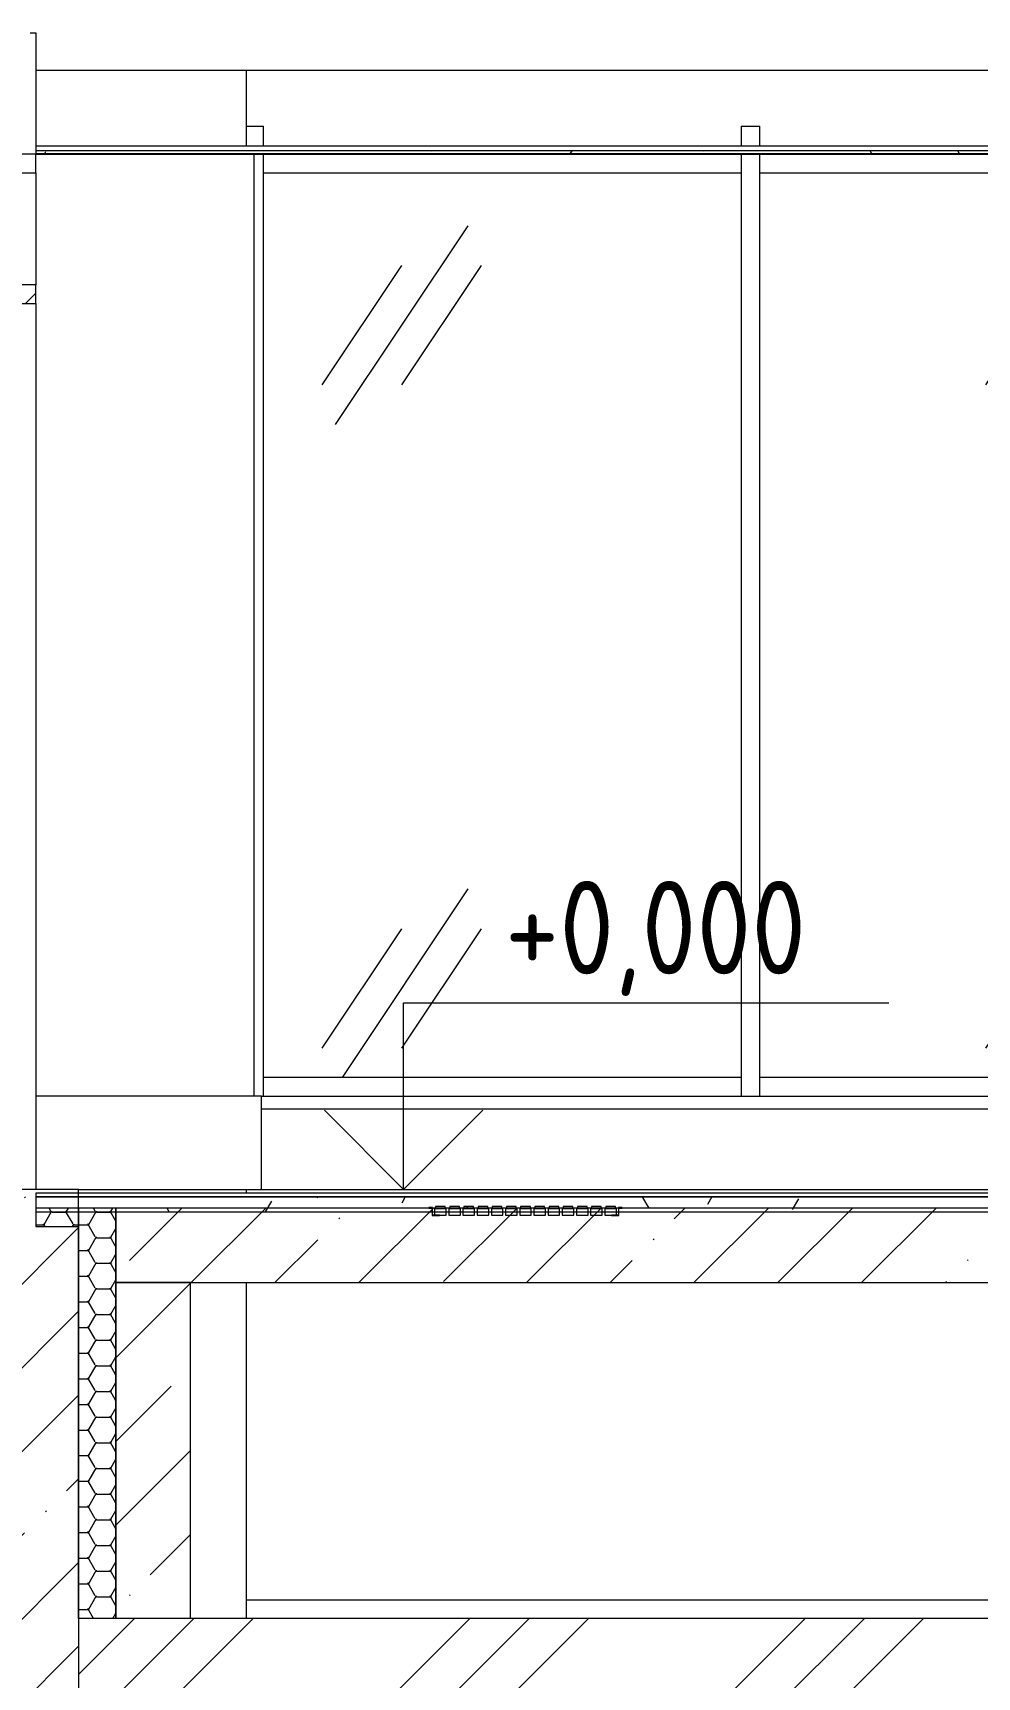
# Model space of a CAD drawing. Header units: millimetres. Extents: x -515342 to 330399, y -224905 to 507333.
# Drawn here: x 263837 to 266367, y 86724 to 91131 of the extents above; entities that cross this region are included whole.
import ezdxf

# ---------------------------------------------------------------- set-up
doc = ezdxf.new("R2010")
doc.units = ezdxf.units.MM
doc.layers.get('0').update_dxf_attribs({"lineweight": 0})
for name, color, linetype, lineweight in [('Аннотация', 7, 'Continuous', 0), ('Витраж', 7, 'Continuous', 0), ('Лестницы', 7, 'Continuous', 0), ('Линии', 7, 'Continuous', 0), ('Обобщенные модели', 7, 'Continuous', 0), ('Отметки', 7, 'Continuous', 0), ('Панели витража', 7, 'Continuous', 0), ('Перекрытие', 7, 'Continuous', 0), ('Стены внутренние', 7, 'Continuous', 0), ('Стены наружные', 7, 'Continuous', 0), ('Стены несущие', 7, 'Continuous', 0), ('Узлы', 7, 'Continuous', 0)]:
    doc.layers.add(name, color=color, linetype=linetype, lineweight=lineweight)
doc.styles.add('GOST Common_1', font='', dxfattribs={"width": 0.9, "height": 250})
doc.styles.get('GOST Common_1').set_extended_font_data('GOST Common')
pattern_1 = [(45, (-6322.6, 7579.1), (-224.5064, 224.5064), []), (45, (-6098.08, 7579.1), (-224.5064, 224.5064), [396.875, -79.375, 3.353, -76.022])]
pattern_2 = [(0, (-6322.59, 7579.1), (406.4, 101.6), [33.528, -271.272, 33.528, -271.272, -1625.6]), (0, (-6322.59, 7579.1), (406.4, 101.6), [-609.6, 33.528, -576.072, 33.528, -271.272, -711.2]), (0, (-6322.59, 7579.1), (406.4, 101.6), [-1524, 33.528, -169.672, 33.528, -474.472]), (120, (-6170.19, 7629.9), (-291.1882, 301.1527), [33.528, -271.272, 33.528, -271.272, -1625.6]), (120, (-6170.19, 7629.9), (-291.1882, 301.1527), [-609.6, 33.528, -576.072, 33.528, -271.272, -711.2]), (120, (-6170.19, 7629.9), (-291.1882, 301.1527), [-1524, 33.528, -169.672, 33.528, -474.472]), (240, (-6119.39, 7833.1), (-115.2118, -402.7527), [33.528, -271.272, 33.528, -271.272, -1625.6]), (240, (-6119.39, 7833.1), (-115.2118, -402.7527), [-609.6, 33.528, -576.072, 33.528, -271.272, -711.2]), (240, (-6119.39, 7833.1), (-115.2118, -402.7527), [-1524, 33.528, -169.672, 33.528, -474.472])]
pattern_3 = [(0, (-6322.586, 7579.1), (59.531, 34.37), [39.687, -79.375]), (120, (-6322.586, 7579.1), (-59.53079, 34.37036), [39.688, -79.375]), (60, (-6322.586, 7579.1), (0.00021, 68.74036), [0, -79.375, 39.687, 0])]
pattern_4 = [(45, (-6322.59, 7579.1), (-106.066, 106.066), [])]
pattern_5 = [(236.31, (-5255.8, 8823.7), (-1777.996, -3556.002), [641.07, -5769.6]), (236.31, (-5220.23, 8717), (-1777.996, -3556.002), [384.64, -6026.03]), (236.31, (-5433.6, 8717), (-1777.996, -3556.002), [384.64, -6026.03])]
pattern_6 = [(45, (-6322.6, 7579.1), (-381.66, 381.66), []), (45, (-6187.65, 7579.1), (0, 763.322), []), (45, (-6457.5, 7579.1), (0, 763.322), [])]
pattern_7 = [(45, (-6322.59, 7579.1), (-106.066, 106.066), []), (135, (-6322.59, 7579.1), (-106.066, -106.066), [])]

# ---------------------------------------------------------------- blocks, each defined once
blk = doc.blocks.new('Прямоугольный импост - АР_Импост_50х160 _вертикальный импост витража_-9630963-О_АР_П_Разрез 2-2')
at = {"layer": 'Витраж'}
for p, q in [((2325.1, 1150), (2325.1, 0)), ((2485.1, 1150), (2485.1, 0))]:
    blk.add_line(p, q, dxfattribs=at)
blk = doc.blocks.new('Прямоугольный импост - АР_Импост_50х140 _горизонтальный импост витража_-10100143-О_АР_П_Разрез 2-2')
at = {"layer": 'Витраж'}
h = blk.add_hatch(dxfattribs=at)
h.set_pattern_fill('FP_40', color=256, style=0, pattern_type=2)
h.set_pattern_definition(pattern_4)
h.paths.add_polyline_path([(2472.9, 2375), (2485.1, 2375), (2485.1, 2425), (2345.1, 2425), (2345.1, 2375), (2365.8, 2375)])
at = {"layer": 'Витраж', "lineweight": 18}
for p, q in [((2485.1, 2425), (2345.1, 2425)), ((2345.1, 2425), (2345.1, 2375)), ((2485.1, 2375), (2485.1, 2425)), ((2345.1, 2375), (2485.1, 2375))]:
    blk.add_line(p, q, dxfattribs=at)
blk = doc.blocks.new('Прямоугольный импост - АР_Импост_50х160 _вертикальный импост витража_-10100017-О_АР_П_Разрез 2-2')
at = {"layer": 'Витраж'}
for p, q in [((2325.1, 2750), (2325.1, 2400)), ((2485.1, 2725), (2485.1, 2425))]:
    blk.add_line(p, q, dxfattribs=at)
blk = doc.blocks.new('Прямоугольный импост - АР_Импост_50х160 _вертикальный импост витража_-9630967-О_АР_П_Разрез 2-2')
at = {"layer": 'Витраж'}
for p, q in [((2325.1, 2400), (2325.1, 1150)), ((2485.1, 2375), (2485.1, 1150))]:
    blk.add_line(p, q, dxfattribs=at)
blk = doc.blocks.new('Прямоугольный импост - АР_Импост_50х100 _импост витража_-10132519-О_АР_П_Разрез 2-2')
at = {"layer": 'Витраж'}
for p, q in [((4425, 2725), (4425, 2775)), ((5525, 2775), (5525, 2725)), ((4425, 2725), (5525, 2725))]:
    blk.add_line(p, q, dxfattribs=at)
blk = doc.blocks.new('Прямоугольный импост - АР_Импост_50х100 _импост витража_-9956763-О_АР_П_Разрез 2-2')
at = {"layer": 'Витраж'}
for p, q in [((4375, 275), (4375, 250)), ((4425, 250), (4425, 275))]:
    blk.add_line(p, q, dxfattribs=at)
blk = doc.blocks.new('Прямоугольный импост - АР_Импост_50х100 _импост витража_-10127287-О_АР_П_Разрез 2-2')
at = {"layer": 'Витраж'}
for p, q in [((4375, 2850), (4425, 2850)), ((4375, 2850), (4375, 2796.5)), ((4425, 2796.5), (4425, 2850)), ((4375, 2775), (4375, 2750)), ((4425, 2750), (4425, 2775))]:
    blk.add_line(p, q, dxfattribs=at)
blk = doc.blocks.new('Прямоугольный импост - АР_Импост_50х100 _импост витража_-10132542-О_АР_П_Разрез 2-2')
at = {"layer": 'Витраж'}
for p, q in [((3095, 2725), (3095, 2775)), ((4375, 2775), (4375, 2725)), ((3095, 2725), (4375, 2725))]:
    blk.add_line(p, q, dxfattribs=at)
blk = doc.blocks.new('Прямоугольный импост - АР_Импост_50х100 _импост витража_-V237-О_АР_П_Разрез 2-2')
at = {"layer": 'Витраж'}
blk.add_line((5575, 250), (5575, 275), dxfattribs=at)
blk = doc.blocks.new('Прямоугольный импост - АР_Импост_50х100 _импост витража_-V239-О_АР_П_Разрез 2-2')
at = {"layer": 'Витраж'}
for p, q in [((3050, 2850), (3095, 2850)), ((3095, 2796.5), (3095, 2850)), ((3095, 2750), (3095, 2775))]:
    blk.add_line(p, q, dxfattribs=at)
blk = doc.blocks.new('Системная панель - АР_ПанельВитража__Cтекло_СМ4-10132545-О_АР_П_Разрез 2-2')
at = {"layer": 'Панели витража'}
h = blk.add_hatch(dxfattribs=at)
h.set_pattern_fill('FP_44', color=256, style=0, pattern_type=2)
h.set_pattern_definition(pattern_5)
h.paths.add_polyline_path([(4079.8, 300), (4375, 300), (4375, 2725), (3095, 2725), (3095, 300), (3651.3, 300)])
blk = doc.blocks.new('Системная панель - АР_ПанельВитража__Cтекло_СМ4-10132525-О_АР_П_Разрез 2-2')
at = {"layer": 'Панели витража'}
h = blk.add_hatch(dxfattribs=at)
h.set_pattern_fill('FP_44', color=256, style=0, pattern_type=2)
h.set_pattern_definition(pattern_5)
h.paths.add_polyline_path([(4425, 300), (5370, 300), (5370, 650), (5090, 650.7), (5090, 690), (5370, 690), (5370, 850), (5088.3, 850.7), (5075, 857.4), (5075, 858.8), (5070.3, 868), (5071.7, 865.8), (5072.3, 866.5), (5072.7, 867.6), (5073.3, 868), (5071.5, 870.3), (5073.5, 872.3), (5073.5, 873.7), (5072.5, 874.5), (5071.6, 874.8), (5070.8, 875.2), (5073.5, 879.1), (5081.1, 887.2), (5085.8, 888.4), (5090, 889.3), (5090, 890), (5370, 890), (5370, 1150), (5358.2, 1150.7), (5344.9, 1157.4), (5345, 1158.8), (5340.3, 1168), (5341.7, 1165.8), (5342.3, 1166.5), (5342.7, 1167.6), (5343.2, 1168), (5341.5, 1170.3), (5343.5, 1172.3), (5343.4, 1173.7), (5342.4, 1174.5), (5341.6, 1174.8), (5340.7, 1175.2), (5343.5, 1179.1), (5351.1, 1187.2), (5355.8, 1188.4), (5359.9, 1189.3), (5359.9, 1190), (5525, 1190), (5525, 2725), (4425, 2725), (4425, 539.7)])
h.paths.add_polyline_path([(5410, 300), (5435, 300), (5435, 650), (5410, 650), (5410, 355.5)])
h.paths.add_polyline_path([(5445, 300), (5520, 300), (5520, 650), (5445, 650), (5445, 355.5)])
h.paths.add_polyline_path([(5410, 690), (5435, 690), (5435, 850), (5410, 849.7), (5410, 724)])
h.paths.add_polyline_path([(5445, 690), (5520, 690), (5520, 850), (5445, 850), (5445, 724)])
h.paths.add_polyline_path([(5390, 783.3), (5394.3, 785.3), (5385.7, 784.9), (5387.7, 783.7)])
h.paths.add_polyline_path([(5520, 890), (5520, 1150), (5445, 1150), (5445, 890), (5472.5, 890)])
h.paths.add_polyline_path([(5435, 890), (5435, 1150), (5410, 1150), (5410, 890), (5430, 890)])
blk = doc.blocks.new('Прямоугольный импост - АР_Импост_50х100 _импост витража_-V243-О_АР_П_Разрез 2-2')
at = {"layer": 'Витраж'}
for p, q in [((3095, 250), (3095, 300)), ((4375, 300), (3095, 300)), ((4375, 300), (4375, 250))]:
    blk.add_line(p, q, dxfattribs=at)
blk = doc.blocks.new('Прямоугольный импост - АР_Импост_50х100 _импост витража_-V244-О_АР_П_Разрез 2-2')
at = {"layer": 'Витраж'}
for p, q in [((4425, 250), (4425, 300)), ((5370, 300), (4425, 300)), ((5435, 300), (5409.8, 300)), ((5520, 300), (5444.8, 300))]:
    blk.add_line(p, q, dxfattribs=at)
blk = doc.blocks.new('Прямоугольный импост - АР_Импост_50х100 _импост витража_-10099509-О_АР_П_Разрез 2-2')
at = {"layer": 'Витраж'}
blk.add_line((3095, 275), (3095, 2750), dxfattribs=at)
blk = doc.blocks.new('Прямоугольный импост - АР_Импост_50х100 _импост витража_-V247-О_АР_П_Разрез 2-2')
at = {"layer": 'Витраж'}
for p, q in [((4375, 2750), (4375, 275)), ((4425, 275), (4425, 2750))]:
    blk.add_line(p, q, dxfattribs=at)
blk = doc.blocks.new('Прямоугольный импост - АР_Импост_50х140 _горизонтальный импост витража_-V250-О_АР_П_Разрез 2-2')
at = {"layer": 'Витраж'}
h = blk.add_hatch(dxfattribs=at)
h.set_pattern_fill('FP_40', color=256, style=0, pattern_type=2)
h.set_pattern_definition(pattern_4)
h.paths.add_polyline_path([(2365.8, 2725), (2485.1, 2725), (2485.1, 2775), (2345.1, 2775), (2345.1, 2725)])
at = {"layer": 'Витраж', "lineweight": 18}
for p, q in [((2485.1, 2775), (2345.1, 2775)), ((2345.1, 2775), (2345.1, 2725)), ((2485.1, 2725), (2485.1, 2775)), ((2345.1, 2725), (2485.1, 2725))]:
    blk.add_line(p, q, dxfattribs=at)
blk = doc.blocks.new('Прямоугольный импост - АР_Импост_50х160 _вертикальный импост витража_-10100019-О_АР_П_Разрез 2-2')
at = {"layer": 'Витраж'}
for p, q in [((2325.1, 3100), (2434.1, 3100)), ((2470.1, 3100), (2485.1, 3100)), ((2485.1, 3100), (2485.1, 2796.5)), ((2325.1, 3050), (2325.1, 2750))]:
    blk.add_line(p, q, dxfattribs=at)
blk = doc.blocks.new('СД_Люблино_Фасады_rvt-2-О_АР_П_Разрез 2-2')
at = {"layer": 'Лестницы'}
h = blk.add_hatch(dxfattribs=at)
h.set_pattern_fill('FP_38', color=256, style=0, pattern_type=2)
h.set_pattern_definition(pattern_2)
h.paths.add_polyline_path([(5700, -202.5), (5740, -202.5), (5740, -20), (2485.1, -20), (2485.1, -60), (5700, -60), (5700, -197.1)])
h = blk.add_hatch(dxfattribs=at)
h.set_pattern_fill('FP_37', color=256, style=0, pattern_type=2)
h.set_pattern_definition(pattern_1)
h.paths.add_polyline_path([(5700, -407.5), (5700, -50), (2700, -50), (2700, -250), (5356.3, -250), (5365.3, -254.1)])
at = {"layer": 'Перекрытие'}
h = blk.add_hatch(dxfattribs=at)
h.set_pattern_fill('FP_38', color=256, style=0, pattern_type=2)
h.set_pattern_definition(pattern_2)
h.paths.add_polyline_path([(7900, 2776), (7900, 2784), (2485.1, 2784), (2485.1, 2776), (7079.4, 2776)])
h = blk.add_hatch(dxfattribs=at)
h.set_pattern_fill('FP_42', color=256, style=0, pattern_type=2)
h.set_pattern_definition(pattern_3)
h.paths.add_polyline_path([(2485.1, -100), (2600, -100), (2600, -50), (2485.1, -50)])
at = {"layer": 'Стены внутренние'}
h = blk.add_hatch(dxfattribs=at)
h.set_pattern_fill('FP_37', color=256, style=0, pattern_type=2)
h.set_pattern_definition(pattern_1)
h.paths.add_polyline_path([(2600, -3570), (2600, 0), (2100, 0), (2100, -3570), (2356.8, -3570)])
h = blk.add_hatch(dxfattribs=at)
h.set_pattern_fill('FP_37', color=256, style=0, pattern_type=2)
h.set_pattern_definition(pattern_1)
h.paths.add_polyline_path([(2794.3, -1150), (2900, -1150), (2900, -250), (2700, -250), (2700, -1150)])
at = {"layer": 'Стены наружные'}
h = blk.add_hatch(dxfattribs=at)
h.set_pattern_fill('FP_42', color=256, style=0, pattern_type=2)
h.set_pattern_definition(pattern_3)
h.paths.add_polyline_path([(2600, -1150), (2700, -1150), (2700, -50), (2600, -50), (2600, -934)])
at = {"layer": 'Лестницы', "lineweight": 18}
for p, q in [((5750, -10), (2485.1, -10)), ((2485.1, -10), (2485.1, -20)), ((5740, -20), (2485.1, -20)), ((2485.1, -20), (2485.1, -60)), ((2485.1, -20), (5750, -20)), ((2485.1, -60), (5700, -60)), ((5700, -50), (2700, -50)), ((2700, -50), (2700, -250)), ((2700, -250), (5356.3, -250))]:
    blk.add_line(p, q, dxfattribs=at)
at = {"layer": 'Перекрытие', "lineweight": 18}
for p, q in [((7900, 2796.5), (2485.1, 2796.5)), ((2485.1, 2796.5), (2485.1, 2784)), ((7900, 2784), (2485.1, 2784)), ((7900, 2776), (2485.1, 2776)), ((2600, -50), (2485.1, -50)), ((2485.1, -50), (2485.1, -100)), ((2600, -100), (2600, -50)), ((2485.1, -100), (2600, -100))]:
    blk.add_line(p, q, dxfattribs=at)
at = {"layer": 'Перекрытие'}
for p, q in [((2485.1, 2784), (2485.1, 2776)), ((2485.1, 2776), (2485.1, 2775)), ((2485.1, 2775), (7900, 2775)), ((3090, 250), (5370, 250)), ((5370, 215), (3090, 215))]:
    blk.add_line(p, q, dxfattribs=at)
at = {"layer": 'Стены внутренние'}
for p, q in [((3070, 250), (3070, 2775)), ((3090, 250), (2485.1, 250)), ((3090, 0), (3090, 250)), ((5370, 215), (3090, 215)), ((2600, 0), (3090, 0)), ((3090, 0), (5370, 0)), ((3050, -1100), (7210.9, -1100))]:
    blk.add_line(p, q, dxfattribs=at)
at = {"layer": 'Стены наружные'}
for p, q in [((3050, 2796.5), (3050, 3000)), ((3050, -10), (3050, 0)), ((3050, -1150), (3050, -250))]:
    blk.add_line(p, q, dxfattribs=at)
at = {"layer": 'Стены несущие'}
for p, q in [((2600, 0), (2100, 0)), ((2600, -1150), (2600, 0)), ((2600, -50), (2600, -1150)), ((2700, -50), (2600, -50)), ((2700, -1150), (2700, -50)), ((2700, -250), (2700, -1150)), ((2900, -250), (2700, -250)), ((2900, -1150), (2900, -250))]:
    blk.add_line(p, q, dxfattribs=at)
at = {"layer": 'Витраж', "lineweight": 9}
for name, p in [('Прямоугольный импост - АР_Импост_50х160 _вертикальный импост витража_-10100019-О_АР_П_Разрез 2-2', (0, 0)), ('Прямоугольный импост - АР_Импост_50х100 _импост витража_-V239-О_АР_П_Разрез 2-2', (0, 0)), ('Прямоугольный импост - АР_Импост_50х100 _импост витража_-10127287-О_АР_П_Разрез 2-2', (0, 0)), ('Прямоугольный импост - АР_Импост_50х160 _вертикальный импост витража_-10100017-О_АР_П_Разрез 2-2', (0, 0)), ('Прямоугольный импост - АР_Импост_50х140 _горизонтальный импост витража_-V250-О_АР_П_Разрез 2-2', (0, 0)), ('Прямоугольный импост - АР_Импост_50х100 _импост витража_-10132542-О_АР_П_Разрез 2-2', (0, 0)), ('Прямоугольный импост - АР_Импост_50х100 _импост витража_-10099509-О_АР_П_Разрез 2-2', (0, 0)), ('Прямоугольный импост - АР_Импост_50х100 _импост витража_-V247-О_АР_П_Разрез 2-2', (0, 0)), ('Прямоугольный импост - АР_Импост_50х100 _импост витража_-10132519-О_АР_П_Разрез 2-2', (0, 0)), ('Прямоугольный импост - АР_Импост_50х140 _горизонтальный импост витража_-10100143-О_АР_П_Разрез 2-2', (0, 0)), ('Прямоугольный импост - АР_Импост_50х160 _вертикальный импост витража_-9630967-О_АР_П_Разрез 2-2', (0, 0)), ('Прямоугольный импост - АР_Импост_50х160 _вертикальный импост витража_-9630963-О_АР_П_Разрез 2-2', (0, 0)), ('Прямоугольный импост - АР_Импост_50х100 _импост витража_-V243-О_АР_П_Разрез 2-2', (0, 0)), ('Прямоугольный импост - АР_Импост_50х100 _импост витража_-V237-О_АР_П_Разрез 2-2', (-2480, 0)), ('Прямоугольный импост - АР_Импост_50х100 _импост витража_-9956763-О_АР_П_Разрез 2-2', (0, 0)), ('Прямоугольный импост - АР_Импост_50х100 _импост витража_-V244-О_АР_П_Разрез 2-2', (0, 0))]:
    blk.add_blockref(name, p, dxfattribs=at)
at = {"layer": 'Панели витража', "lineweight": 9}
for name in ['Системная панель - АР_ПанельВитража__Cтекло_СМ4-10132545-О_АР_П_Разрез 2-2', 'Системная панель - АР_ПанельВитража__Cтекло_СМ4-10132525-О_АР_П_Разрез 2-2']:
    blk.add_blockref(name, (0, 0), dxfattribs=at)
blk = doc.blocks.new('Грязезащита_Решетка - АР_Грязезащитная решетка_1500х500х23-10546506-О_АР_П_Разрез 2-2')
at = {"layer": 'Обобщенные модели'}
h = blk.add_hatch(dxfattribs=at)
h.set_pattern_fill('FP_58', color=256, style=0, pattern_type=2)
h.set_pattern_definition(pattern_6)
h.paths.add_polyline_path([(3591.6, -69), (3622.6, -69), (3622.6, -51), (3591.6, -51)])
h = blk.add_hatch(dxfattribs=at)
h.set_pattern_fill('FP_41', color=256, style=0, pattern_type=2)
h.set_pattern_definition(pattern_7)
h.paths.add_polyline_path([(3632.1, -51), (3658.1, -51), (3658.1, -46), (3632.1, -46)])
h = blk.add_hatch(dxfattribs=at)
h.set_pattern_fill('FP_58', color=256, style=0, pattern_type=2)
h.set_pattern_definition(pattern_6)
h.paths.add_polyline_path([(3705.6, -69), (3736.6, -69), (3736.6, -51), (3705.6, -51)])
h = blk.add_hatch(dxfattribs=at)
h.set_pattern_fill('FP_41', color=256, style=0, pattern_type=2)
h.set_pattern_definition(pattern_7)
h.paths.add_polyline_path([(3886.1, -51), (3886.1, -46), (3860.1, -46), (3860.1, -51)])
at = {"layer": 'Обобщенные модели', "lineweight": 18}
for p, q in [((3548.1, -49), (3538.1, -49)), ((3538.1, -49), (3538.1, -50)), ((3538.1, -50), (3547.1, -50)), ((3547.1, -50), (3547.1, -70)), ((3547.1, -70), (3567.1, -70)), ((3548.1, -69), (3548.1, -49)), ((3567.1, -69), (3548.1, -69)), ((3584.6, -51), (3553.6, -51)), ((3553.6, -51), (3553.6, -69)), ((3553.6, -69), (3584.6, -69)), ((3556.1, -46), (3556.1, -51)), ((3582.1, -46), (3556.1, -46)), ((3556.1, -51), (3582.1, -51)), ((3567.1, -70), (3567.1, -69)), ((3582.1, -51), (3582.1, -46)), ((3584.6, -69), (3584.6, -51)), ((3622.6, -51), (3591.6, -51)), ((3591.6, -51), (3591.6, -69)), ((3591.6, -69), (3622.6, -69)), ((3594.1, -46), (3594.1, -51)), ((3620.1, -46), (3594.1, -46)), ((3594.1, -51), (3620.1, -51)), ((3620.1, -51), (3620.1, -46)), ((3622.6, -69), (3622.6, -51)), ((3660.6, -51), (3629.6, -51)), ((3629.6, -51), (3629.6, -69)), ((3629.6, -69), (3660.6, -69)), ((3632.1, -46), (3632.1, -51)), ((3658.1, -46), (3632.1, -46)), ((3632.1, -51), (3658.1, -51)), ((3658.1, -51), (3658.1, -46)), ((3660.6, -69), (3660.6, -51)), ((3698.6, -51), (3667.6, -51)), ((3667.6, -51), (3667.6, -69)), ((3667.6, -69), (3698.6, -69)), ((3670.1, -46), (3670.1, -51)), ((3696.1, -46), (3670.1, -46)), ((3670.1, -51), (3696.1, -51)), ((3696.1, -51), (3696.1, -46)), ((3698.6, -69), (3698.6, -51)), ((3736.6, -51), (3705.6, -51)), ((3705.6, -51), (3705.6, -69)), ((3705.6, -69), (3736.6, -69)), ((3708.1, -46), (3708.1, -51)), ((3734.1, -46), (3708.1, -46)), ((3708.1, -51), (3734.1, -51)), ((3734.1, -51), (3734.1, -46)), ((3736.6, -69), (3736.6, -51)), ((3774.6, -51), (3743.6, -51)), ((3743.6, -51), (3743.6, -69)), ((3743.6, -69), (3774.6, -69)), ((3746.1, -46), (3746.1, -51)), ((3772.1, -46), (3746.1, -46)), ((3746.1, -51), (3772.1, -51)), ((3772.1, -51), (3772.1, -46)), ((3774.6, -69), (3774.6, -51)), ((3812.6, -51), (3781.6, -51)), ((3781.6, -51), (3781.6, -69)), ((3781.6, -69), (3812.6, -69)), ((3784.1, -46), (3784.1, -51)), ((3810.1, -46), (3784.1, -46)), ((3784.1, -51), (3810.1, -51)), ((3810.1, -51), (3810.1, -46)), ((3812.6, -69), (3812.6, -51)), ((3850.6, -51), (3819.6, -51)), ((3819.6, -51), (3819.6, -69)), ((3819.6, -69), (3850.6, -69)), ((3822.1, -46), (3822.1, -51)), ((3848.1, -46), (3822.1, -46)), ((3822.1, -51), (3848.1, -51)), ((3848.1, -51), (3848.1, -46)), ((3850.6, -69), (3850.6, -51)), ((3888.6, -51), (3857.6, -51)), ((3857.6, -51), (3857.6, -69)), ((3857.6, -69), (3888.6, -69)), ((3860.1, -46), (3860.1, -51)), ((3886.1, -46), (3860.1, -46)), ((3860.1, -51), (3886.1, -51)), ((3886.1, -51), (3886.1, -46)), ((3888.6, -69), (3888.6, -51)), ((3926.6, -51), (3895.6, -51)), ((3895.6, -51), (3895.6, -69)), ((3895.6, -69), (3926.6, -69)), ((3898.1, -46), (3898.1, -51)), ((3924.1, -46), (3898.1, -46)), ((3898.1, -51), (3924.1, -51)), ((3924.1, -51), (3924.1, -46)), ((3926.6, -69), (3926.6, -51)), ((3964.6, -51), (3933.6, -51)), ((3933.6, -51), (3933.6, -69)), ((3933.6, -69), (3964.6, -69)), ((3936.1, -46), (3936.1, -51)), ((3962.1, -46), (3936.1, -46)), ((3936.1, -51), (3962.1, -51)), ((3962.1, -51), (3962.1, -46)), ((3964.6, -69), (3964.6, -51)), ((4002.6, -51), (3971.6, -51)), ((3971.6, -51), (3971.6, -69)), ((3971.6, -69), (4002.6, -69)), ((3974.1, -46), (3974.1, -51)), ((4000.1, -46), (3974.1, -46)), ((3974.1, -51), (4000.1, -51)), ((4000.1, -51), (4000.1, -46)), ((4002.6, -69), (4002.6, -51)), ((4040.6, -51), (4009.6, -51)), ((4009.6, -51), (4009.6, -69)), ((4009.6, -69), (4040.6, -69)), ((4012.1, -46), (4012.1, -51)), ((4038.1, -46), (4012.1, -46)), ((4012.1, -51), (4038.1, -51)), ((4027.1, -69), (4027.1, -70)), ((4046.1, -69), (4027.1, -69)), ((4027.1, -70), (4047.1, -70)), ((4038.1, -51), (4038.1, -46)), ((4040.6, -69), (4040.6, -51)), ((4056.1, -49), (4046.1, -49)), ((4046.1, -49), (4046.1, -69)), ((4047.1, -70), (4047.1, -50)), ((4047.1, -50), (4056.1, -50)), ((4056.1, -50), (4056.1, -49))]:
    blk.add_line(p, q, dxfattribs=at)
blk = doc.blocks.new('Высотные отметки - Стрелка вверх-5091-О_АР_П_Разрез 2-2')
at = {"layer": 'Аннотация'}
for p, q in [((-16859.5, 13170), (-18159.5, 13170)), ((-16859.5, 12670), (-16859.5, 13170)), ((-16859.5, 12670), (-17071.7, 12882.1)), ((-16859.5, 12670), (-16647.4, 12882.1)), ((-16559.5, 12670), (-17159.5, 12670))]:
    blk.add_line(p, q, dxfattribs=at)

msp = doc.modelspace()

# ---------------------------------------------------------------- hatches: boundary and pattern name
at = {"layer": 'Узлы'}
h = msp.add_hatch(dxfattribs=at)
h.set_pattern_fill('FP_59', color=256, style=0, pattern_type=2)
h.set_pattern_definition([(45, (255037.1, 95610.5), (-449.013, 449.013), []), (45, (255195.9, 95610.5), (0, 898.026), []), (45, (254878.4, 95610.5), (0, 898.026), [])])
h.paths.add_polyline_path([(242728.6811, 84149.9103), (270153.1096, 84149.9103), (270153.1096, 86881.3929), (263959.7107, 86881.3929), (263959.7107, 84421.3929), (245454.7107, 84421.3929), (245454.7107, 86681.3929), (242728.6811, 86681.3929), (242728.6811, 85623.6503)])

# ---------------------------------------------------------------- linework, layer by layer
at = {"layer": 'Линии'}
for p, q in [((270153.1096, 86881.3929), (263959.7107, 86881.3929)), ((263959.7107, 86881.3929), (263959.7107, 84421.3929))]:
    msp.add_line(p, q, dxfattribs=at)
at = {"layer": 'Отметки'}
for p, q in [((263974.0454, 88031.3929), (264093.4457, 88031.3929)), ((264093.4457, 88031.3929), (264830.0862, 88031.3929))]:
    msp.add_line(p, q, dxfattribs=at)
at = {"layer": 'Стены внутренние'}
msp.add_line((263844.7706, 91031.3929), (269659.7107, 91031.3929), dxfattribs=at)

# ---------------------------------------------------------------- block references
msp.add_blockref('СД_Люблино_Фасады_rvt-2-О_АР_П_Разрез 2-2', (261359.7107, 88031.3929))
at = {"layer": 'Обобщенные модели'}
msp.add_blockref('Грязезащита_Решетка - АР_Грязезащитная решетка_1500х500х23-10546506-О_АР_П_Разрез 2-2', (261359.7107, 88031.3929), dxfattribs=at)
at = {"layer": 'Отметки', "extrusion": (0, 0, -1)}
msp.add_blockref('Высотные отметки - Стрелка вверх-5091-О_АР_П_Разрез 2-2', (-247970.5453, 75361.3929), dxfattribs=at)

# ---------------------------------------------------------------- texts
at = {"layer": 'Отметки', "insert": (265101.4101, 88858.1), "char_height": 250, "width": 1028.822569, "attachment_point": 1, "line_spacing_factor": 1.022761, "style": 'GOST Common_1'}
msp.add_mtext('+0,000', dxfattribs=at)

doc.saveas('drawing.dxf')
